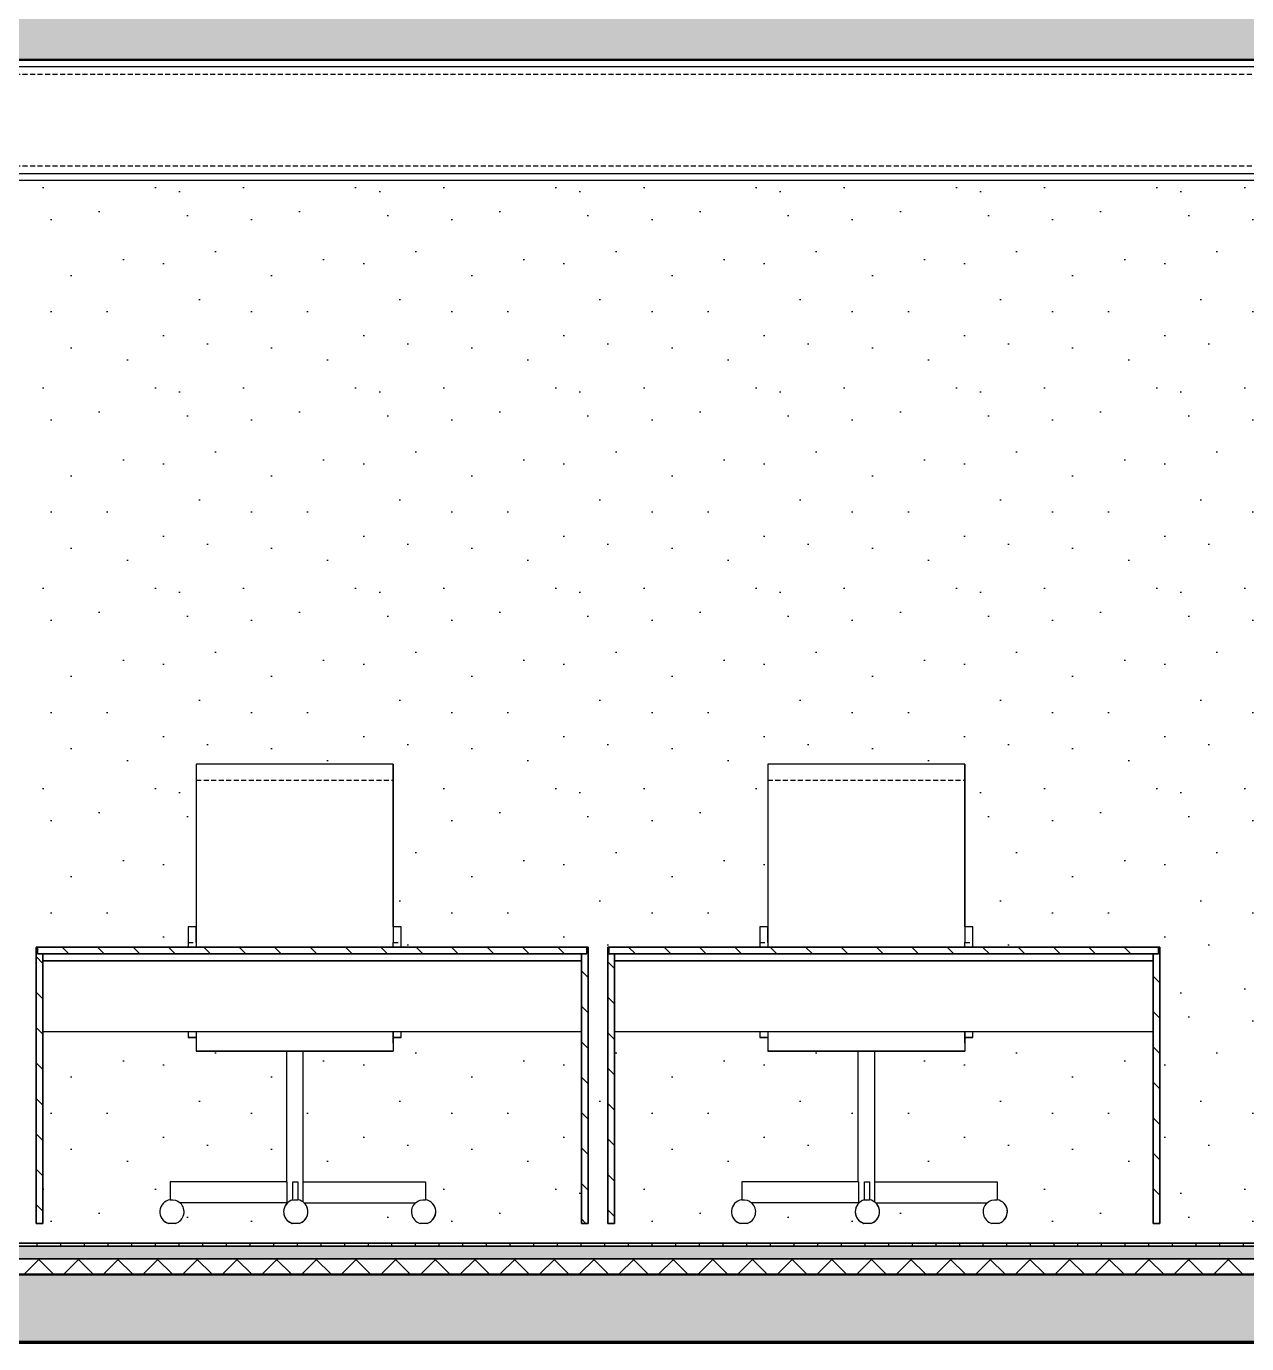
# Model space of a CAD drawing. Header units: millimetres. Extents: x -100 to 224448, y 0 to 22177.
# Drawn here: x 84468 to 87564, y 13345 to 16685 of the extents above; entities that cross this region are included whole.
import ezdxf

# ---------------------------------------------------------------- set-up
doc = ezdxf.new("R2010")
doc.units = ezdxf.units.MM
doc.linetypes.add('DASHED', pattern=[19.05, 12.7, -6.35])
doc.layers.get('0').update_dxf_attribs({"true_color": 0xdfdfdf})
for name, color, linetype in [('Background_0', 7, 'Continuous'), ('Boundary_0', 7, 'Continuous'), ('Boundary_Floor_ Ceramic Tiles', 7, 'Continuous'), ('Boundary_Insulation_ Extruded Polystyrene', 42, 'Continuous'), ('Boundary_Screed', 7, 'Continuous'), ('Elevation_Plaster_ Cement', 7, 'Continuous'), ('Fill_0', 7, 'Continuous'), ('Fill_Concrete_ Reinforced', 85, 'Continuous'), ('Fill_Floor_ Ceramic Tiles', 251, 'Continuous'), ('Fill_Insulation_ Extruded Polystyrene', 42, 'Continuous'), ('Fill_Screed', 251, 'Continuous'), ('Viewport border', 7, 'Continuous')]:
    doc.layers.add(name, color=color, linetype=linetype)
for name, color, linetype, lineweight in [('Background_Air', 7, 'Continuous', 9), ('Background_Concrete_ Reinforced', 7, 'Continuous', 9), ('Background_Floor_ Ceramic Tiles', 7, 'Continuous', 9), ('Background_Insulation_ Extruded Polystyrene', 7, 'Continuous', 9), ('Background_Insulation_ Polyurethane Foam', 7, 'Continuous', 9), ('Background_Plaster_ Cement', 7, 'Continuous', 9), ('Background_Screed', 7, 'Continuous', 9), ('Boundary_Concrete_ Reinforced', 99, 'Continuous', 50)]:
    doc.layers.add(name, color=color, linetype=linetype, lineweight=lineweight)
doc.layers.add('BIM_ROOM_LINES', color=7, linetype='Continuous', plot=False)
pattern_1 = [(45, (-5595.9, -5200), (-44.90128, 44.90128), [])]
pattern_2 = [(15, (-5595.9, -5200), (287.368, 497.736), [50.8, -355.6]), (105, (-5595.9, -5200), (-497.736, 287.368), [50.8, -355.6]), (150, (-5546.83, -5186.85), (-392.5523, -105.184), [71.842, -502.8944]), (15, (-5606, -4966.04), (287.368, 497.736), [50.8, -355.6]), (60, (-5574.9, -4984), (-105.184, 392.5523), [35.921, -538.8154]), (150, (-5574.9, -4984), (-392.5523, -105.184), [35.921, -538.8154]), (15, (-5485.1, -4828.46), (287.368, 497.736), [71.842, -334.558]), (60, (-5485.1, -4828.46), (-105.184, 392.5523), [50.8, -523.9364]), (150, (-5415.7, -4809.87), (-392.5523, -105.184), [50.8, -523.9364]), (105, (-5352.3, -5029.55), (-497.736, 287.368), [50.8, -355.6]), (60, (-5352.32, -5029.55), (-105.184, 392.5523), [35.921, -538.8154]), (150, (-5334.36, -4998.44), (-392.5523, -105.184), [35.921, -538.8154]), (15, (-5573.13, -5088.7), (287.368, 497.736), [25.4, -340.36]), (15, (-5305, -4911.7), (287.368, 497.736), [25.4, -340.36]), (105, (-5440.83, -4895.5), (-497.736, 287.368), [25.4, -340.36]), (150, (-5332.6, -5103.15), (-392.5523, -105.184), [35.921, -538.8154]), (150, (-5576.65, -4879.3), (-392.5523, -105.184), [35.921, -538.8154]), (60, (-5446.4, -5021.9), (-105.184, 392.5523), [35.921, -538.8154]), (105, (-5474.1, -5114.77), (-497.736, 287.368), [6.35, -400.05]), (105, (-5500.1, -4944.24), (-497.736, 287.368), [6.35, -400.05]), (105, (-5334.15, -4827.46), (-497.736, 287.368), [6.35, -400.05]), (105, (-5272.14, -5034.36), (-497.736, 287.368), [6.35, -400.05])]

# ---------------------------------------------------------------- blocks, each defined once
blk = doc.blocks.new("AA'__section__..%5CMainBuilding.dwg", base_point=(4426.8, -9050, 0))
at = {"layer": 'Elevation_Plaster_ Cement'}
h = blk.add_hatch(dxfattribs=at)
h.set_pattern_fill('DOTS2', color=256, scale=20, style=0)
h.paths.add_polyline_path([(13278.1, 6685), (13278.1, 4550), (20835.9, 4550), (20835.9, 7245), (11180.9, 7245), (11180.9, 4550), (11238.1, 4550), (11238.1, 6685)])
h.paths.add_polyline_path([(13977.5, 4600), (13960.5, 4600), (13960.5, 5300), (13963.5, 5300), (14346.4, 5300), (14346.4, 5311.9), (14346.4, 5340.2), (14346.4, 5351.9), (14366.4, 5351.9), (14366.4, 5724.1), (14366.4, 5752.4), (14366.4, 5764.1), (14866.4, 5764.1), (14866.4, 5755.3), (14866.4, 5752.4), (14866.4, 5734.1), (14866.4, 5724.1), (14866.4, 5351.9), (14886.4, 5351.9), (14886.4, 5340.2), (14886.4, 5321.9), (14886.4, 5313.1), (14886.4, 5311.9), (14886.4, 5300), (15357.5, 5300), (15360.5, 5300), (15360.5, 4600), (15343.5, 4600), (15343.5, 5086), (14886.4, 5086), (14886.4, 5071.2), (14866.4, 5071.2), (14866.4, 5056.9), (14866.4, 5042.8), (14866.4, 5036.9), (14636.9, 5036.9), (14636.9, 4705.4), (14947.8, 4705.4), (14947.8, 4660, -0.168014), (14965.7, 4650.7, -0.191533), (14974.1, 4629.5, -0.33166), (14952.1, 4600), (14934.5, 4600, -0.131778), (14920.9, 4608.4, -0.414557), (14922.2, 4651.9), (14640.1, 4651.9, -0.006299), (14640.7, 4651.4, -0.008243), (14641.4, 4650.7, -0.191527), (14649.8, 4629.5, -0.331657), (14627.8, 4600), (14619, 4600), (14610.2, 4600, -0.131769), (14596.6, 4608.4, -0.414572), (14597.9, 4651.9), (14596.2, 4651.9), (14595.9, 4651.9), (14326, 4651.9, -0.206646), (14335.7, 4629.5, -0.331656), (14313.7, 4600), (14296.1, 4600, -0.131779), (14282.5, 4608.4, -0.606132), (14300.3, 4660), (14300.3, 4705.4), (14595.9, 4705.4), (14595.9, 5036.9), (14366.4, 5036.9), (14366.4, 5071.2), (14346.4, 5071.2), (14346.4, 5086), (13977.5, 5086)], flags=16)
h.paths.add_polyline_path([(15427.5, 4600), (15410.5, 4600), (15410.5, 5300), (15413.5, 5300), (15796.4, 5300), (15796.4, 5311.9), (15796.4, 5340.2), (15796.4, 5351.9), (15816.4, 5351.9), (15816.4, 5724.1), (15816.4, 5752.4), (15816.4, 5764.1), (16316.4, 5764.1), (16316.4, 5755.3), (16316.4, 5752.4), (16316.4, 5734.1), (16316.4, 5724.1), (16316.4, 5351.9), (16336.4, 5351.9), (16336.4, 5340.2), (16336.4, 5321.9), (16336.4, 5313.1), (16336.4, 5311.9), (16336.4, 5300), (16807.5, 5300), (16810.5, 5300), (16810.5, 4600), (16793.5, 4600), (16793.5, 5086), (16336.4, 5086), (16336.4, 5071.2), (16316.4, 5071.2), (16316.4, 5056.9), (16316.4, 5042.8), (16316.4, 5036.9), (16086.9, 5036.9), (16086.9, 4705.4), (16397.8, 4705.4), (16397.8, 4660, -0.168012), (16415.7, 4650.7, -0.191533), (16424.1, 4629.5, -0.33166), (16402.1, 4600), (16384.5, 4600, -0.131775), (16370.9, 4608.4, -0.414564), (16372.2, 4651.9), (16090.1, 4651.9, -0.006296), (16090.7, 4651.4, -0.008248), (16091.4, 4650.7, -0.191524), (16099.8, 4629.5, -0.331661), (16077.8, 4600), (16069, 4600), (16060.2, 4600, -0.131771), (16046.6, 4608.4, -0.414569), (16047.9, 4651.9), (16046.2, 4651.9), (16045.9, 4651.9), (15776, 4651.9, -0.206646), (15785.7, 4629.5, -0.33166), (15763.7, 4600), (15746.1, 4600, -0.131775), (15732.5, 4608.4, -0.606132), (15750.3, 4660), (15750.3, 4705.4), (16045.9, 4705.4), (16045.9, 5036.9), (15816.4, 5036.9), (15816.4, 5071.2), (15796.4, 5071.2), (15796.4, 5086), (15427.5, 5086)], flags=16)
h.paths.add_polyline_path([(16877.5, 4600), (16860.5, 4600), (16860.5, 5300), (16863.5, 5300), (17246.4, 5300), (17246.4, 5311.9), (17246.4, 5340.2), (17246.4, 5351.9), (17266.4, 5351.9), (17266.4, 5724.1), (17266.4, 5752.4), (17266.4, 5764.1), (17766.4, 5764.1), (17766.4, 5755.3), (17766.4, 5752.4), (17766.4, 5734.1), (17766.4, 5724.1), (17766.4, 5351.9), (17786.4, 5351.9), (17786.4, 5340.2), (17786.4, 5321.9), (17786.4, 5313.1), (17786.4, 5311.9), (17786.4, 5300), (18257.5, 5300), (18260.5, 5300), (18260.5, 4600), (18243.5, 4600), (18243.5, 5086), (17786.4, 5086), (17786.4, 5071.2), (17766.4, 5071.2), (17766.4, 5056.9), (17766.4, 5042.8), (17766.4, 5036.9), (17536.9, 5036.9), (17536.9, 4705.4), (17847.8, 4705.4), (17847.8, 4660, -0.168012), (17865.7, 4650.7, -0.191533), (17874.1, 4629.5, -0.33166), (17852.1, 4600), (17834.5, 4600, -0.131775), (17820.9, 4608.4, -0.414564), (17822.2, 4651.9), (17540.1, 4651.9, -0.006296), (17540.7, 4651.4, -0.008248), (17541.4, 4650.7, -0.191524), (17549.8, 4629.5, -0.331661), (17527.8, 4600), (17519, 4600), (17510.2, 4600, -0.131771), (17496.6, 4608.4, -0.414569), (17497.9, 4651.9), (17496.2, 4651.9), (17495.9, 4651.9), (17226, 4651.9, -0.206646), (17235.7, 4629.5, -0.33166), (17213.7, 4600), (17196.1, 4600, -0.131775), (17182.5, 4608.4, -0.606132), (17200.3, 4660), (17200.3, 4705.4), (17495.9, 4705.4), (17495.9, 5036.9), (17266.4, 5036.9), (17266.4, 5071.2), (17246.4, 5071.2), (17246.4, 5086), (16877.5, 5086)], flags=16)
h = blk.add_hatch(dxfattribs=at)
h.set_pattern_fill('DOTS2', color=256, scale=20, style=0)
h.paths.add_polyline_path([(11112.9, 4295), (11127.7, 4295), (11129.6, 4295), (11141.6, 4295), (11146.9, 4295), (11165.9, 4295), (20835.9, 4295), (20867.9, 4295), (20874, 4295), (20888.9, 4295), (20901.4, 4295), (21040.4, 4295), (21052.9, 4295), (21067.7, 4295), (21073.9, 4295), (21105.9, 4295), (21105.9, 4300), (21088.9, 4300), (21073.9, 4300), (21067.7, 4300), (21052.9, 4300), (20903.9, 4300), (20888.9, 4300), (20882.9, 4300), (20874, 4300), (20867.9, 4300), (20850.9, 4300), (20835.9, 4300), (18030.9, 4300), (17910.9, 4300), (14160.9, 4300), (11180.9, 4300), (11148.9, 4300), (11129.6, 4300), (11127.7, 4300), (11112.9, 4300), (10963.9, 4300), (10948.9, 4300), (10942.9, 4300), (10934.1, 4300), (10927.9, 4300), (10910.9, 4300), (10895.9, 4300), (10895.9, 4295), (10927.9, 4295), (10934.1, 4295), (10948.9, 4295), (10961.4, 4295), (11100.4, 4295)])
at = {"layer": 'Fill_0', "extrusion": (-2.74833e-15, -6.69558e-17, -1)}
h = blk.add_hatch(dxfattribs=at)
h.set_pattern_fill('ANSI31', color=256, scale=20, style=0)
h.set_pattern_definition([(45, (-5595.9, -5200), (-44.90128, 44.90128), [])])
h.paths.add_polyline_path([(-15413.5, 5300), (-15413.5, 5283), (-15427.5, 5283), (-15427.5, 4600), (-15410.5, 4600), (-15410.5, 5300)])
at = {"layer": 'Fill_0', "extrusion": (-3.59162e-18, 2.72509e-28, -1)}
h = blk.add_hatch(dxfattribs=at)
h.set_pattern_fill('ANSI31', color=256, scale=20, style=0)
h.set_pattern_definition(pattern_1)
h.paths.add_polyline_path([(-15413.5, 5300), (-16807.5, 5300), (-16807.5, 5283), (-15413.5, 5283)])
at = {"layer": 'Fill_0', "extrusion": (1.88546e-15, -5.35646e-17, -1)}
h = blk.add_hatch(dxfattribs=at)
h.set_pattern_fill('ANSI31', color=256, scale=20, style=0)
h.set_pattern_definition([(45, (-5595.9, -5200), (-44.90128, 44.90128), [])])
h.paths.add_polyline_path([(-16807.5, 5283), (-16807.5, 5300), (-16810.5, 5300), (-16810.5, 4600), (-16793.5, 4600), (-16793.5, 5283)])
at = {"layer": 'Fill_0', "extrusion": (-2.18332e-15, -5.85428e-17, -1)}
h = blk.add_hatch(dxfattribs=at)
h.set_pattern_fill('ANSI31', color=256, scale=20, style=0)
h.set_pattern_definition([(45, (-5595.9, -5200), (-44.90128, 44.90128), [])])
h.paths.add_polyline_path([(-16863.5, 5300), (-16863.5, 5283), (-16877.5, 5283), (-16877.5, 4600), (-16860.5, 4600), (-16860.5, 5300)])
at = {"layer": 'Fill_0', "extrusion": (-3.59162e-18, -2.58261e-28, -1)}
h = blk.add_hatch(dxfattribs=at)
h.set_pattern_fill('ANSI31', color=256, scale=20, style=0)
h.set_pattern_definition(pattern_1)
h.paths.add_polyline_path([(-16863.5, 5300), (-18257.5, 5300), (-18257.5, 5283), (-16863.5, 5283)])
at = {"layer": 'Fill_0', "extrusion": (-1.74004e-16, 9.52072e-30, -1)}
h = blk.add_hatch(dxfattribs=at)
h.set_pattern_fill('ANSI31', color=256, scale=20, style=0)
h.set_pattern_definition(pattern_1)
h.paths.add_polyline_path([(-18257.5, 5283), (-18257.5, 5300), (-18260.5, 5300), (-18260.5, 4600), (-18243.5, 4600), (-18243.5, 5283)])
at = {"layer": 'Fill_Concrete_ Reinforced', "extrusion": (1.66128e-17, 2.88827e-15, -1)}
h = blk.add_hatch(dxfattribs=at)
h.set_pattern_fill('CONCRETE1', color=256, scale=20, angle=15, style=0)
h.set_pattern_definition(pattern_2)
h.paths.add_polyline_path([(-26015.9, 7550), (-5775.9, 7550), (-5775.9, 7720), (-5915.9, 7720), (-25875.9, 7720), (-26015.9, 7720)])
h = blk.add_hatch(dxfattribs=at)
h.set_pattern_fill('CONCRETE1', color=256, scale=20, angle=15, style=0)
h.set_pattern_definition(pattern_2)
h.paths.add_polyline_path([(-26015.9, 4300), (-5775.9, 4300), (-5775.9, 4470), (-5915.9, 4470), (-25875.9, 4470), (-26015.9, 4470)])
at = {"layer": 'Fill_Floor_ Ceramic Tiles', "extrusion": (2.10113e-17, -4.02994e-14, -1)}
h = blk.add_hatch(dxfattribs=at)
h.set_pattern_fill('_USER', color=256, scale=60, angle=90, style=0, pattern_type=0)
h.set_pattern_definition([(90, (-5595.9, -5200), (-60, -2e-13), [])])
h.paths.add_polyline_path([(-5915.9, 4550), (-25875.9, 4550), (-25875.9, 4542), (-5915.9, 4542)])
at = {"layer": 'Fill_Insulation_ Extruded Polystyrene', "extrusion": (2.11813e-17, 8.48409e-16, -1)}
h = blk.add_hatch(dxfattribs=at)
h.set_pattern_fill('INSULATION', color=256, scale=20, style=0)
h.set_pattern_definition([(45, (-5595.9, -5200), (-50.28943, 50.28943), []), (135, (-5595.9, -5200), (-50.28943, -50.28943), [])])
h.paths.add_polyline_path([(-5915.9, 4510), (-25875.9, 4510), (-25875.9, 4470), (-5915.9, 4470)])
at = {"layer": 'Fill_Screed', "extrusion": (2.11813e-17, 1.06051e-15, -1)}
h = blk.add_hatch(dxfattribs=at)
h.set_pattern_fill('SCREED', color=256, scale=20, angle=15, style=0)
h.set_pattern_definition([(15, (-5595.9, -5200), (915.6406, 508.3053), [-127, 0, -381, 0]), (15, (-5599.19, -5187.73), (915.6406, 508.3053), [-50.8, 0, -177.8, 0, -91.44, 0, -381, 0]), (15, (-5602.47, -5175.47), (915.6406, 508.3053), [-25.4, 0, -127, 0, -127, 0, -279.4, 0, -91.44, 0]), (15, (-5605.76, -5163.2), (915.6406, 508.3053), [-91.44, 0, -406.4, 0]), (15, (-5609.05, -5150.93), (915.6406, 508.3053), [-304.8, 0, -304.8, 0]), (15, (-5612.34, -5138.66), (915.6406, 508.3053), [-431.8, 0]), (15, (-5615.62, -5126.4), (915.6406, 508.3053), [-127, 0, -558.8, 0]), (15, (-5618.9, -5114.13), (915.6406, 508.3053), [-177.8, 0, -101.6, 0]), (15, (-5622.2, -5101.86), (915.6406, 508.3053), [-254, 0]), (15, (-5628.77, -5077.33), (915.6406, 508.3053), [-35.56, 0, -381, 0, -228.6, 0]), (15, (-5632.06, -5065.06), (915.6406, 508.3053), [-50.8, 0, -5.08, 0, -127, 0]), (15, (-5635.34, -5052.8), (915.6406, 508.3053), [-25.4, 0, -330.2, 0, -381, 0]), (15, (-5638.63, -5040.53), (915.6406, 508.3053), [-254, 0]), (15, (-5641.92, -5028.26), (915.6406, 508.3053), [-127, 0, -533.4, 0]), (15, (-5648.5, -5003.72), (915.6406, 508.3053), [-609.6, 0]), (15, (-5651.78, -4991.46), (915.6406, 508.3053), [-127, 0, -10.16, 0, -177.8, 0]), (15, (-5655.07, -4979.2), (915.6406, 508.3053), [-35.56, 0, -254, 0, -101.6, 0, -177.8, 0, -203.2, 0]), (15, (-5658.35, -4966.92), (915.6406, 508.3053), [-76.2, 0, -101.6, 0, -254, 0, -10.16, 0, -127, 0]), (15, (-5661.64, -4954.65), (915.6406, 508.3053), [-254, 0])])
h.paths.add_polyline_path([(-5915.9, 4542), (-25875.9, 4542), (-25875.9, 4510), (-5915.9, 4510)])
at = {"linetype": 'DASHED', "extrusion": (0, 1, 1.06547e-32)}
for p, q in [((11165.9, 7513.4), (20835.9, 7513.4)), ((11165.9, 7281.6), (20835.9, 7281.6)), ((15816.4, 5724.1), (16316.4, 5724.1)), ((16316.4, 5724.1), (16316.4, 5724.1)), ((17266.4, 5724.1), (17766.4, 5724.1)), ((17766.4, 5724.1), (17766.4, 5724.1)), ((15796.4, 5311.9), (15816.4, 5311.9)), ((16316.4, 5311.9), (16336.4, 5311.9)), ((17246.4, 5311.9), (17266.4, 5311.9)), ((17766.4, 5311.9), (17786.4, 5311.9))]:
    blk.add_line(p, q, dxfattribs=at)
blk.add_line((5427.9, 4550), (41613.9, 4550))
blk.add_line((5427.9, 4550), (41613.9, 4550))
at = {"layer": 'Background_0', "extrusion": (0, 1, 1.06547e-32)}
for p, q in [((20835.9, 7550), (11165.9, 7550)), ((11165.9, 7533.3), (20835.9, 7533.3)), ((11165.9, 7261.7), (20835.9, 7261.7)), ((11165.9, 7245), (20835.9, 7245)), ((15816.4, 5764.1), (15816.4, 5752.4)), ((16316.4, 5764.1), (15816.4, 5764.1)), ((15816.4, 5752.4), (15816.4, 5724.1)), ((16316.4, 5764.1), (16316.4, 5752.4)), ((16316.4, 5755.3), (16316.4, 5764.1)), ((16316.4, 5764.1), (16316.4, 5752.4)), ((16316.4, 5734.1), (16316.4, 5755.3)), ((16316.4, 5752.4), (16316.4, 5724.1)), ((16316.4, 5752.4), (16316.4, 5724.1)), ((17266.4, 5764.1), (17266.4, 5752.4)), ((17766.4, 5764.1), (17266.4, 5764.1)), ((17266.4, 5752.4), (17266.4, 5724.1)), ((17766.4, 5764.1), (17766.4, 5752.4)), ((17766.4, 5755.3), (17766.4, 5764.1)), ((17766.4, 5764.1), (17766.4, 5752.4)), ((17766.4, 5734.1), (17766.4, 5755.3)), ((17766.4, 5752.4), (17766.4, 5724.1)), ((17766.4, 5752.4), (17766.4, 5724.1)), ((15816.4, 5724.1), (15816.4, 5300)), ((16316.4, 5351.9), (16316.4, 5734.1)), ((16316.4, 5724.1), (16316.4, 5351.9)), ((16316.4, 5724.1), (16316.4, 5351.9)), ((17266.4, 5724.1), (17266.4, 5300)), ((17766.4, 5351.9), (17766.4, 5734.1)), ((17766.4, 5724.1), (17766.4, 5351.9)), ((17766.4, 5724.1), (17766.4, 5351.9)), ((15796.4, 5351.9), (15796.4, 5340.2)), ((15816.4, 5351.9), (15796.4, 5351.9)), ((15816.4, 5340.2), (15816.4, 5351.9)), ((16316.4, 5351.9), (16316.4, 5340.2)), ((16336.4, 5351.9), (16316.4, 5351.9)), ((16336.4, 5340.2), (16336.4, 5351.9)), ((16336.4, 5340.2), (16336.4, 5351.9)), ((16336.4, 5351.9), (16336.4, 5351.9)), ((16336.4, 5321.9), (16336.4, 5351.9)), ((17246.4, 5351.9), (17246.4, 5340.2)), ((17266.4, 5351.9), (17246.4, 5351.9)), ((17266.4, 5340.2), (17266.4, 5351.9)), ((17766.4, 5351.9), (17766.4, 5340.2)), ((17786.4, 5351.9), (17766.4, 5351.9)), ((17786.4, 5340.2), (17786.4, 5351.9)), ((17786.4, 5340.2), (17786.4, 5351.9)), ((17786.4, 5321.9), (17786.4, 5351.9)), ((17786.4, 5351.9), (17786.4, 5351.9)), ((15796.4, 5340.2), (15796.4, 5311.9)), ((15796.4, 5311.9), (15796.4, 5300)), ((15816.4, 5311.9), (15816.4, 5340.2)), ((15816.4, 5311.9), (15816.4, 5300)), ((16316.4, 5340.2), (16316.4, 5311.9)), ((16316.4, 5300), (16316.4, 5311.9)), ((16336.4, 5311.9), (16336.4, 5340.2)), ((16336.4, 5311.9), (16336.4, 5340.2)), ((16336.4, 5313.1), (16336.4, 5321.9)), ((16336.4, 5300), (16336.4, 5313.1)), ((16336.4, 5300), (16336.4, 5311.9)), ((16336.4, 5300), (16336.4, 5311.9)), ((17246.4, 5340.2), (17246.4, 5311.9)), ((17246.4, 5311.9), (17246.4, 5300)), ((17266.4, 5311.9), (17266.4, 5340.2)), ((17266.4, 5311.9), (17266.4, 5300)), ((17766.4, 5340.2), (17766.4, 5311.9)), ((17766.4, 5300), (17766.4, 5311.9)), ((17786.4, 5311.9), (17786.4, 5340.2)), ((17786.4, 5311.9), (17786.4, 5340.2)), ((17786.4, 5313.1), (17786.4, 5321.9)), ((17786.4, 5300), (17786.4, 5313.1)), ((17786.4, 5300), (17786.4, 5311.9)), ((17786.4, 5300), (17786.4, 5311.9)), ((15410.5, 5300), (15410.5, 4600)), ((15413.5, 5300), (15410.5, 5300)), ((15413.5, 5300), (15413.5, 5283)), ((15413.5, 5283), (15413.5, 5300)), ((16807.5, 5300), (15413.5, 5300)), ((15413.5, 5283), (16807.5, 5283)), ((15427.5, 5283), (15413.5, 5283)), ((16793.5, 5283), (15427.5, 5283)), ((15427.5, 5283), (15427.5, 5266)), ((15427.5, 5283), (16793.5, 5283)), ((15427.5, 4600), (15427.5, 5283)), ((15427.5, 4600), (15427.5, 5283)), ((16793.5, 5283), (16793.5, 4600)), ((16807.5, 5283), (16793.5, 5283)), ((16810.5, 5300), (16807.5, 5300)), ((16807.5, 5283), (16807.5, 5300)), ((16807.5, 5300), (16807.5, 5283)), ((16810.5, 4600), (16810.5, 5300)), ((16810.5, 4600), (16810.5, 5300)), ((16810.5, 4600), (16810.5, 5300)), ((16810.5, 4600), (16810.5, 5300)), ((16810.5, 5300), (16810.5, 5300)), ((16863.5, 5300), (16860.5, 5300)), ((16860.5, 5300), (16860.5, 4600)), ((18257.5, 5300), (16863.5, 5300)), ((16863.5, 5283), (16863.5, 5300)), ((16863.5, 5300), (16863.5, 5283)), ((16863.5, 5283), (18257.5, 5283)), ((16877.5, 5283), (16863.5, 5283)), ((16877.5, 4600), (16877.5, 5283)), ((16877.5, 5283), (18243.5, 5283)), ((18243.5, 5283), (16877.5, 5283)), ((16877.5, 4600), (16877.5, 5283)), ((16877.5, 5283), (16877.5, 5266)), ((18257.5, 5283), (18243.5, 5283)), ((18243.5, 5283), (18243.5, 4600)), ((18260.5, 5300), (18257.5, 5300)), ((18257.5, 5300), (18257.5, 5283)), ((18257.5, 5283), (18257.5, 5300)), ((18260.5, 4600), (18260.5, 5300)), ((18260.5, 4600), (18260.5, 5300)), ((18260.5, 4600), (18260.5, 5300)), ((18260.5, 4600), (18260.5, 5300)), ((18260.5, 5300), (18260.5, 5300)), ((16793.5, 5266), (15427.5, 5266)), ((15427.5, 5266), (15427.5, 5086)), ((15427.5, 5266), (16793.5, 5266)), ((18243.5, 5266), (16877.5, 5266)), ((16877.5, 5266), (18243.5, 5266)), ((16877.5, 5266), (16877.5, 5086)), ((15796.4, 5086), (15427.5, 5086)), ((15796.4, 5086), (15427.5, 5086)), ((15427.5, 4600), (15427.5, 5086)), ((15427.5, 4600), (15427.5, 5086)), ((16793.5, 5086), (15427.5, 5086)), ((15427.5, 5086), (15427.5, 5086)), ((15796.4, 5086), (15796.4, 5071.2)), ((15816.4, 5086), (15816.4, 5036.9)), ((16316.4, 5071.2), (16316.4, 5086)), ((16316.4, 5086), (16316.4, 5036.9)), ((16793.5, 5086), (16336.4, 5086)), ((16793.5, 5086), (16336.4, 5086)), ((16336.4, 5071.2), (16336.4, 5086)), ((16336.4, 5071.2), (16336.4, 5086)), ((16336.4, 5071.2), (16336.4, 5086)), ((17246.4, 5086), (16877.5, 5086)), ((17246.4, 5086), (16877.5, 5086)), ((16877.5, 5086), (16877.5, 5086)), ((16877.5, 4600), (16877.5, 5086)), ((16877.5, 4600), (16877.5, 5086)), ((18243.5, 5086), (16877.5, 5086)), ((17246.4, 5086), (17246.4, 5071.2)), ((17266.4, 5086), (17266.4, 5036.9)), ((17766.4, 5071.2), (17766.4, 5086)), ((17766.4, 5086), (17766.4, 5036.9)), ((18243.5, 5086), (17786.4, 5086)), ((18243.5, 5086), (17786.4, 5086)), ((17786.4, 5071.2), (17786.4, 5086)), ((17786.4, 5071.2), (17786.4, 5086)), ((17786.4, 5071.2), (17786.4, 5086)), ((15816.4, 5071.2), (15796.4, 5071.2)), ((15816.4, 5071.2), (15796.4, 5071.2)), ((15796.4, 5071.2), (15816.4, 5071.2)), ((16316.4, 5056.9), (16316.4, 5071.2)), ((16316.4, 5071.2), (16336.4, 5071.2)), ((16336.4, 5071.2), (16316.4, 5071.2)), ((16316.4, 5071.2), (16316.4, 5036.9)), ((16336.4, 5071.2), (16316.4, 5071.2)), ((16316.4, 5056.9), (16316.4, 5042.8)), ((17246.4, 5071.2), (17266.4, 5071.2)), ((17266.4, 5071.2), (17246.4, 5071.2)), ((17266.4, 5071.2), (17246.4, 5071.2)), ((17766.4, 5056.9), (17766.4, 5071.2)), ((17766.4, 5071.2), (17786.4, 5071.2)), ((17786.4, 5071.2), (17766.4, 5071.2)), ((17766.4, 5071.2), (17766.4, 5036.9)), ((17786.4, 5071.2), (17766.4, 5071.2)), ((17766.4, 5056.9), (17766.4, 5042.8)), ((16045.9, 5036.9), (15816.4, 5036.9)), ((15816.4, 5036.9), (16045.9, 5036.9)), ((16316.4, 5036.9), (15816.4, 5036.9)), ((16045.9, 4705.4), (16045.9, 5036.9)), ((16045.9, 5036.9), (16086.9, 5036.9)), ((16316.4, 5036.9), (16086.9, 5036.9)), ((16086.9, 5036.9), (16316.4, 5036.9)), ((16086.9, 5036.9), (16086.9, 4705.4)), ((16086.9, 5036.9), (16086.9, 4705.4)), ((16086.9, 5036.9), (16086.9, 4705.4)), ((16316.4, 5042.8), (16316.4, 5036.9)), ((17495.9, 5036.9), (17266.4, 5036.9)), ((17266.4, 5036.9), (17495.9, 5036.9)), ((17766.4, 5036.9), (17266.4, 5036.9)), ((17495.9, 4705.4), (17495.9, 5036.9)), ((17495.9, 5036.9), (17536.9, 5036.9)), ((17766.4, 5036.9), (17536.9, 5036.9)), ((17536.9, 5036.9), (17766.4, 5036.9)), ((17536.9, 5036.9), (17536.9, 4705.4)), ((17536.9, 5036.9), (17536.9, 4705.4)), ((17536.9, 5036.9), (17536.9, 4705.4)), ((17766.4, 5042.8), (17766.4, 5036.9)), ((15750.3, 4705.4), (15750.3, 4659.6)), ((16046.2, 4705.4), (15750.3, 4705.4)), ((16046.2, 4705.4), (16046.2, 4651.9)), ((16061.4, 4659), (16061.4, 4705.4)), ((16061.4, 4705.4), (16074.1, 4705.4)), ((16074.1, 4705.4), (16074.1, 4659.6)), ((16086.6, 4705.4), (16086.6, 4654.8)), ((16086.6, 4705.4), (16397.8, 4705.4)), ((16397.8, 4705.4), (16397.8, 4659.6)), ((16397.8, 4705.4), (16397.8, 4660)), ((16397.8, 4705.4), (16397.8, 4705.4)), ((16397.8, 4705.4), (16397.8, 4660)), ((17200.3, 4705.4), (17200.3, 4659.6)), ((17496.2, 4705.4), (17200.3, 4705.4)), ((17496.2, 4705.4), (17496.2, 4651.9)), ((17511.4, 4705.4), (17524.1, 4705.4)), ((17511.4, 4659), (17511.4, 4705.4)), ((17524.1, 4705.4), (17524.1, 4659.6)), ((17536.6, 4705.4), (17536.6, 4654.8)), ((17536.6, 4705.4), (17847.8, 4705.4)), ((17847.8, 4705.4), (17847.8, 4660)), ((17847.8, 4705.4), (17847.8, 4660)), ((17847.8, 4705.4), (17847.8, 4705.4)), ((17847.8, 4705.4), (17847.8, 4659.6)), ((15775.4, 4651.9), (15776, 4651.9)), ((16046.2, 4651.9), (15775.4, 4651.9)), ((16047.9, 4651.9), (15776, 4651.9)), ((16046.2, 4651.9), (15776, 4651.9)), ((16045.9, 4651.9), (16047.9, 4651.9)), ((16045.9, 4651.9), (16047.9, 4651.9)), ((16045.9, 4651.9), (16047.9, 4651.9)), ((16045.9, 4651.9), (16047.9, 4651.9)), ((16045.9, 4651.9), (16047.9, 4651.9)), ((16074.1, 4659.6), (16074.1, 4659.9)), ((16090.1, 4651.9), (16372.2, 4651.9)), ((16090.1, 4651.9), (16372.8, 4651.9)), ((16090.1, 4651.9), (16372.2, 4651.9)), ((16372.2, 4651.9), (16372.8, 4651.9)), ((16397.8, 4659.6), (16397.8, 4660)), ((17496.2, 4651.9), (17225.4, 4651.9)), ((17225.4, 4651.9), (17226, 4651.9)), ((17497.9, 4651.9), (17226, 4651.9)), ((17496.2, 4651.9), (17226, 4651.9)), ((17495.9, 4651.9), (17497.9, 4651.9)), ((17495.9, 4651.9), (17497.9, 4651.9)), ((17495.9, 4651.9), (17497.9, 4651.9)), ((17495.9, 4651.9), (17497.9, 4651.9)), ((17495.9, 4651.9), (17497.9, 4651.9)), ((17524.1, 4659.6), (17524.1, 4659.9)), ((17540.1, 4651.9), (17822.2, 4651.9)), ((17540.1, 4651.9), (17822.8, 4651.9)), ((17540.1, 4651.9), (17822.2, 4651.9)), ((17822.2, 4651.9), (17822.8, 4651.9)), ((17847.8, 4659.6), (17847.8, 4660)), ((15427.5, 4600), (15410.5, 4600)), ((15427.5, 4600), (15410.5, 4600)), ((15410.5, 4600), (15427.5, 4600)), ((15410.5, 4600), (15410.5, 4600)), ((15427.5, 4600), (15410.5, 4600)), ((15763.7, 4600), (15746.1, 4600)), ((15763.7, 4600), (15746.1, 4600)), ((15763.7, 4600), (15746.1, 4600)), ((16069, 4600), (16060.2, 4600)), ((16069, 4600), (16060.2, 4600)), ((16069, 4600), (16060.2, 4600)), ((16069, 4600), (16060.2, 4600)), ((16069, 4600), (16060.2, 4600)), ((16069, 4600), (16060.2, 4600)), ((16077.8, 4600), (16069, 4600)), ((16077.8, 4600), (16069, 4600)), ((16077.8, 4600), (16069, 4600)), ((16077.8, 4600), (16069, 4600)), ((16077.8, 4600), (16069, 4600)), ((16077.8, 4600), (16069, 4600)), ((16402.1, 4600), (16384.5, 4600)), ((16402.1, 4600), (16384.5, 4600)), ((16402.1, 4600), (16384.5, 4600)), ((16793.5, 4600), (16810.5, 4600)), ((16793.5, 4600), (16810.5, 4600)), ((16793.5, 4600), (16810.5, 4600)), ((16793.5, 4600), (16810.5, 4600)), ((16793.5, 4600), (16793.5, 4600)), ((16860.5, 4600), (16860.5, 4600)), ((16860.5, 4600), (16877.5, 4600)), ((16877.5, 4600), (16860.5, 4600)), ((16877.5, 4600), (16860.5, 4600)), ((16877.5, 4600), (16860.5, 4600)), ((17213.7, 4600), (17196.1, 4600)), ((17213.7, 4600), (17196.1, 4600)), ((17213.7, 4600), (17196.1, 4600)), ((17519, 4600), (17510.2, 4600)), ((17519, 4600), (17510.2, 4600)), ((17519, 4600), (17510.2, 4600)), ((17519, 4600), (17510.2, 4600)), ((17519, 4600), (17510.2, 4600)), ((17519, 4600), (17510.2, 4600)), ((17527.8, 4600), (17519, 4600)), ((17527.8, 4600), (17519, 4600)), ((17527.8, 4600), (17519, 4600)), ((17527.8, 4600), (17519, 4600)), ((17527.8, 4600), (17519, 4600)), ((17527.8, 4600), (17519, 4600)), ((17852.1, 4600), (17834.5, 4600)), ((17852.1, 4600), (17834.5, 4600)), ((17852.1, 4600), (17834.5, 4600)), ((18243.5, 4600), (18260.5, 4600)), ((18243.5, 4600), (18260.5, 4600)), ((18243.5, 4600), (18260.5, 4600)), ((18243.5, 4600), (18260.5, 4600)), ((18243.5, 4600), (18243.5, 4600)), ((20835.9, 4295), (11165.9, 4295))]:
    blk.add_line(p, q, dxfattribs=at)
at = {"layer": 'Background_0'}
for centre, start, end in [((15754.9, 4629.5), 98.4808, 253.394), ((15754.9, 4629.5), 286.6055, 46.7024), ((15754.9, 4629.5), 286.6055, 46.7024), ((15754.9, 4629.5), 286.6055, 46.7024), ((16069, 4629.5), 104.2703, 253.3946), ((16069, 4629.5), 133.2982, 253.3946), ((16069, 4629.5), 133.2934, 253.3946), ((16069, 4629.5), 286.6052, 80.5177), ((16069, 4629.5), 286.6052, 45.2592), ((16069, 4629.5), 286.6052, 43.3689), ((16069, 4629.5), 286.6052, 43.3705), ((16069, 4629.5), 286.6052, 43.3689), ((16069, 4629.5), 286.6052, 43.3689), ((16393.3, 4629.5), 133.2979, 253.3941), ((16393.3, 4629.5), 286.6056, 81.5187), ((16393.3, 4629.5), 286.6056, 43.3708), ((16393.3, 4629.5), 286.6056, 43.3696), ((17204.9, 4629.5), 98.4808, 253.394), ((17204.9, 4629.5), 286.6055, 46.7024), ((17204.9, 4629.5), 286.6055, 46.7024), ((17204.9, 4629.5), 286.6055, 46.7024), ((17519, 4629.5), 104.2703, 253.3946), ((17519, 4629.5), 133.2982, 253.3946), ((17519, 4629.5), 133.2934, 253.3946), ((17519, 4629.5), 286.6052, 80.5177), ((17519, 4629.5), 286.6052, 45.2592), ((17519, 4629.5), 286.6052, 43.3689), ((17519, 4629.5), 286.6052, 43.3705), ((17519, 4629.5), 286.6052, 43.3689), ((17519, 4629.5), 286.6052, 43.3689), ((17843.3, 4629.5), 133.2979, 253.3941), ((17843.3, 4629.5), 286.6056, 81.5187), ((17843.3, 4629.5), 286.6056, 43.3708), ((17843.3, 4629.5), 286.6056, 43.3696), ((15754.9, 4629.5), 223.3663, 253.394), ((15754.9, 4629.5), 223.3673, 253.394), ((16069, 4629.5), 223.3678, 253.3946), ((16069, 4629.5), 223.3678, 253.3946), ((16069, 4629.5), 223.3678, 253.3946), ((16393.3, 4629.5), 223.3664, 253.3941), ((16393.3, 4629.5), 223.3671, 253.3941), ((17204.9, 4629.5), 223.3663, 253.394), ((17204.9, 4629.5), 223.3676, 253.394), ((17519, 4629.5), 223.3678, 253.3946), ((17519, 4629.5), 223.3678, 253.3946), ((17519, 4629.5), 223.3678, 253.3946), ((17843.3, 4629.5), 223.3664, 253.3941), ((17843.3, 4629.5), 223.3671, 253.3941)]:
    blk.add_arc(centre, 30.8, start, end, dxfattribs=at)
at = {"layer": 'Background_0', "extrusion": (2.73546e-15, 4.07942e-16, -1)}
for centre, start, end in [((-15754.9, 4629.5), 81.4007, 132.4489), ((-16393.3, 4629.5), 47.5511, 98.5993), ((-17204.9, 4629.5), 81.4007, 132.4489), ((-17843.3, 4629.5), 47.5511, 98.5993)]:
    blk.add_arc(centre, 30.4, start, end, dxfattribs=at)
at = {"layer": 'Background_0', "extrusion": (2.79669e-15, 4.07942e-16, -1)}
for centre in [(-16069, 4629.5), (-17519, 4629.5)]:
    blk.add_arc(centre, 30.5, 75.5688, 99.5879, dxfattribs=at)
at = {"layer": 'Background_Air', "extrusion": (0, 1, 1.06547e-32)}
blk.add_line((17910.9, 4300), (17910.9, 4300), dxfattribs=at)
at = {"layer": 'Background_Concrete_ Reinforced', "extrusion": (0, 1, 1.06547e-32)}
for p, q in [((5775.9, 7550), (26015.9, 7550)), ((25875.9, 4470), (5915.9, 4470)), ((5775.9, 4300), (26015.9, 4300))]:
    blk.add_line(p, q, dxfattribs=at)
at = {"layer": 'Background_Floor_ Ceramic Tiles', "extrusion": (0, 1, 1.06547e-32)}
for p, q in [((25875.9, 4550), (5915.9, 4550)), ((5915.9, 4542), (25875.9, 4542))]:
    blk.add_line(p, q, dxfattribs=at)
at = {"layer": 'Background_Insulation_ Extruded Polystyrene', "extrusion": (0, 1, 1.06547e-32)}
for p, q in [((25875.9, 4510), (5915.9, 4510)), ((5915.9, 4470), (25875.9, 4470))]:
    blk.add_line(p, q, dxfattribs=at)
at = {"layer": 'Background_Insulation_ Polyurethane Foam', "extrusion": (0, 1, 1.06547e-32)}
for p, q in [((17910.9, 4300), (17910.9, 4300)), ((18030.9, 4300), (18030.9, 4300))]:
    blk.add_line(p, q, dxfattribs=at)
at = {"layer": 'Background_Plaster_ Cement', "extrusion": (0, 1, 1.06547e-32)}
blk.add_line((21105.9, 4300), (10895.9, 4300), dxfattribs=at)
at = {"layer": 'Background_Screed', "extrusion": (0, 1, 1.06547e-32)}
for p, q in [((25875.9, 4542), (5915.9, 4542)), ((5915.9, 4510), (25875.9, 4510))]:
    blk.add_line(p, q, dxfattribs=at)
at = {"layer": 'BIM_ROOM_LINES', "extrusion": (0, 1, 1.06547e-32)}
for p, q in [((5927.9, 7550), (25863.9, 7550)), ((25863.9, 4550), (5927.9, 4550)), ((5927.9, 4300), (25863.9, 4300)), ((10895.9, 4300), (21105.9, 4300))]:
    blk.add_line(p, q, dxfattribs=at)
at = {"layer": 'Boundary_0', "extrusion": (0, 1, 1.06547e-32)}
for p, q in [((15410.5, 4600), (15410.5, 5300)), ((15410.5, 5300), (15413.5, 5300)), ((15413.5, 5300), (16807.5, 5300)), ((15413.5, 5283), (15413.5, 5300)), ((15413.5, 5300), (15413.5, 5283)), ((16807.5, 5283), (15413.5, 5283)), ((15413.5, 5283), (15427.5, 5283)), ((15427.5, 5283), (15427.5, 4600)), ((16793.5, 4600), (16793.5, 5283)), ((16793.5, 5283), (16807.5, 5283)), ((16807.5, 5300), (16807.5, 5283)), ((16807.5, 5283), (16807.5, 5300)), ((16807.5, 5300), (16810.5, 5300)), ((16810.5, 5300), (16810.5, 4600)), ((16860.5, 4600), (16860.5, 5300)), ((16860.5, 5300), (16863.5, 5300)), ((16863.5, 5300), (18257.5, 5300)), ((16863.5, 5283), (16863.5, 5300)), ((16863.5, 5300), (16863.5, 5283)), ((18257.5, 5283), (16863.5, 5283)), ((16863.5, 5283), (16877.5, 5283)), ((16877.5, 5283), (16877.5, 4600)), ((18243.5, 4600), (18243.5, 5283)), ((18243.5, 5283), (18257.5, 5283)), ((18257.5, 5300), (18257.5, 5283)), ((18257.5, 5283), (18257.5, 5300)), ((18257.5, 5300), (18260.5, 5300)), ((18260.5, 5300), (18260.5, 4600)), ((15427.5, 4600), (15410.5, 4600)), ((16810.5, 4600), (16793.5, 4600)), ((16877.5, 4600), (16860.5, 4600)), ((18260.5, 4600), (18243.5, 4600))]:
    blk.add_line(p, q, dxfattribs=at)
at = {"layer": 'Boundary_Concrete_ Reinforced', "extrusion": (0, 1, 1.06547e-32)}
for p, q in [((26015.9, 7550), (5775.9, 7550)), ((5915.9, 4470), (25875.9, 4470)), ((26015.9, 4300), (5775.9, 4300))]:
    blk.add_line(p, q, dxfattribs=at)
at = {"layer": 'Boundary_Floor_ Ceramic Tiles', "extrusion": (0, 1, 1.06547e-32)}
for p, q in [((5915.9, 4550), (25875.9, 4550)), ((25875.9, 4542), (5915.9, 4542))]:
    blk.add_line(p, q, dxfattribs=at)
at = {"layer": 'Boundary_Insulation_ Extruded Polystyrene', "extrusion": (0, 1, 1.06547e-32)}
for p, q in [((5915.9, 4510), (25875.9, 4510)), ((25875.9, 4470), (5915.9, 4470))]:
    blk.add_line(p, q, dxfattribs=at)
at = {"layer": 'Boundary_Screed', "extrusion": (0, 1, 1.06547e-32)}
for p, q in [((5915.9, 4542), (25875.9, 4542)), ((25875.9, 4510), (5915.9, 4510))]:
    blk.add_line(p, q, dxfattribs=at)

msp = doc.modelspace()

# ---------------------------------------------------------------- block references
at = {"layer": 'Viewport border'}
msp.add_blockref("AA'__section__..%5CMainBuilding.dwg", (73509.6, 0), dxfattribs=at)

doc.saveas('drawing.dxf')
